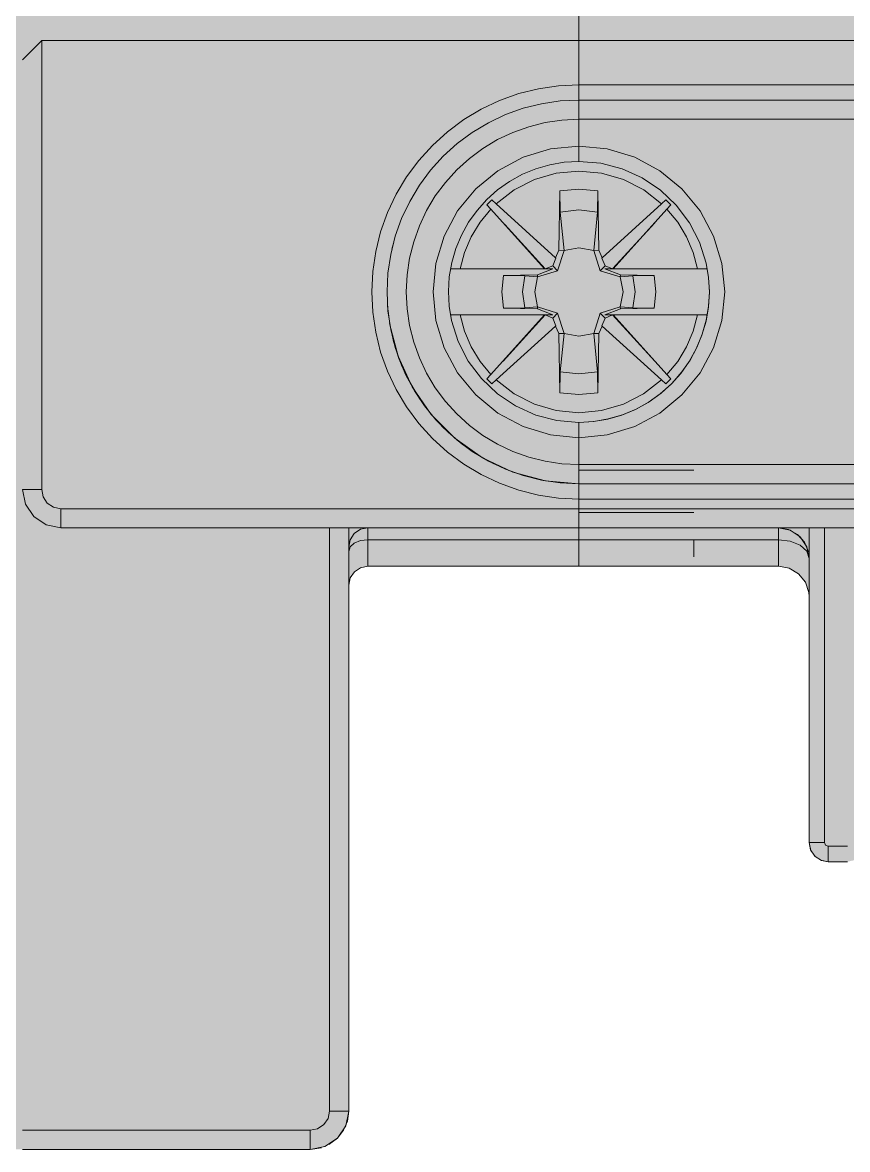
# Model space of a CAD drawing. Header units: millimetres. Extents: x 0 to 418, y -44 to 411.
# Drawn here: x 355.3 to 376.8, y 135.25 to 164.62 of the extents above; entities that cross this region are included whole.
import ezdxf
from ezdxf.enums import TextEntityAlignment as Align

# ---------------------------------------------------------------- set-up
doc = ezdxf.new("R2010")
doc.units = ezdxf.units.MM
for name, color, linetype, lineweight, true_color in [('BODY', 7, 'Continuous', 5, 0xf0f1eb), ('DETAILS', 7, 'Continuous', 5, 0x2f373d), ('MARKING', 7, 'Continuous', 5, 0x2f373d), ('TERMINALS', 7, 'Continuous', 5, 0xa4adb6)]:
    doc.layers.add(name, color=color, linetype=linetype, lineweight=lineweight, true_color=true_color)
doc.layers.add('PARAMETERS', color=7, linetype='Continuous', plot=False)
doc.styles.add('BLOCK_ARIAL', font='arial.ttf')

# ---------------------------------------------------------------- blocks, each defined once
blk = doc.blocks.new('DA_4P_135')
at = {"layer": 'BODY', "true_color": 0xf0f1eb}
h = blk.add_hatch(color=7, dxfattribs=at)
h.paths.add_polyline_path([(0.9, 15.52), (0.735, 15.625), (0.651, 15.726), (0.61, 15.77), (0.53, 15.95), (0.5, 16.14), (0.5, 16.145), (0.5, 16.15), (0.5, 16.57), (0.5, 16.575), (0.5, 16.734), (0.49, 16.74), (0.442, 16.815), (0.38, 16.88), (0.373, 16.894), (0.35, 16.92), (0.307, 17.023), (0.287, 17.052), (0.275, 17.07), (0.268, 17.105), (0.258, 17.132), (0.244, 17.162), (0.22, 17.23), (0.264, 17.124), (0.261, 17.141), (0.2, 17.45), (0.2, 28.75), (0.2, 33.54), (0.2, 33.55), (0.2, 35.05), (0.2, 39.29), (0.2, 39.43), (0.2, 39.44), (0.2, 39.49), (0.2, 43.2), (0.2, 43.44), (0.2, 44.12), (0.2, 44.125), (0.2, 46.35), (0.2, 48.58), (0.2, 49.26), (0.2, 49.44), (0.2, 49.5), (0.2, 52.81), (0.2, 52.82), (0.2, 53.26), (0.2, 74.65), (0.2, 76.15), (0.205, 76.211), (0.2, 76.16), (0.2, 80.95), (0.2, 92.25), (0.275, 92.635), (0.385, 92.795), (0.49, 92.96), (0.5, 92.966), (0.5, 93.125), (0.5, 93.13), (0.5, 93.55), (0.5, 93.555), (0.5, 93.56), (0.51, 93.605), (0.555, 93.82), (0.705, 94.045), (0.708, 94.047), (0.71, 94.05), (0.93, 94.2), (1.2, 94.25), (9.1, 94.25), (17.1, 94.25), (17.37, 94.2), (17.59, 94.05), (17.592, 94.047), (17.595, 94.045), (17.63, 93.992), (17.75, 93.82), (17.8, 93.56), (17.8, 93.555), (17.8, 93.55), (17.8, 93.13), (17.8, 93.125), (17.8, 92.966), (17.81, 92.96), (17.915, 92.795), (18.025, 92.635), (18.1, 92.25), (18.175, 92.635), (18.285, 92.795), (18.39, 92.96), (18.4, 92.966), (18.4, 93.125), (18.4, 93.13), (18.4, 93.55), (18.4, 93.61), (18.47, 93.86), (18.63, 94.07), (18.713, 94.119), (18.845, 94.205), (19.1, 94.25), (27, 94.25), (35, 94.25), (35.255, 94.205), (35.43, 94.094), (35.47, 94.07), (35.473, 94.066), (35.475, 94.065), (35.63, 93.86), (35.7, 93.61), (35.7, 93.55), (35.7, 93.13), (35.7, 93.125), (35.7, 92.966), (35.71, 92.96), (35.815, 92.795), (35.925, 92.635), (36, 92.25), (36.075, 92.635), (36.185, 92.795), (36.29, 92.96), (36.3, 92.966), (36.3, 93.125), (36.3, 93.13), (36.3, 93.55), (36.3, 93.61), (36.37, 93.86), (36.53, 94.07), (36.613, 94.119), (36.745, 94.205), (37, 94.25), (44.9, 94.25), (52.9, 94.25), (53.155, 94.2), (53.285, 94.12), (53.37, 94.07), (53.373, 94.066), (53.375, 94.065), (53.53, 93.86), (53.6, 93.61), (53.6, 93.55), (53.6, 93.13), (53.6, 93.125), (53.6, 92.966), (53.61, 92.96), (53.715, 92.795), (53.825, 92.635), (53.9, 92.25), (53.975, 92.635), (54.085, 92.795), (54.19, 92.96), (54.2, 92.966), (54.2, 93.125), (54.2, 93.13), (54.2, 93.55), (54.2, 93.61), (54.27, 93.86), (54.43, 94.07), (54.565, 94.15), (54.645, 94.2), (54.9, 94.25), (62.8, 94.25), (70.8, 94.25), (71.055, 94.2), (71.185, 94.12), (71.27, 94.07), (71.273, 94.066), (71.275, 94.065), (71.43, 93.86), (71.5, 93.61), (71.5, 93.55), (71.5, 93.13), (71.5, 93.125), (71.5, 92.966), (71.51, 92.96), (71.642, 92.753), (71.725, 92.63), (71.8, 92.25), (71.875, 92.63), (71.958, 92.753), (72.09, 92.96), (72.1, 92.966), (72.1, 93.125), (72.1, 93.13), (72.1, 93.55), (72.1, 93.555), (72.1, 93.56), (72.11, 93.605), (72.155, 93.82), (72.305, 94.045), (72.308, 94.047), (72.31, 94.05), (72.53, 94.2), (72.8, 94.25), (83.2, 94.25), (99.8, 94.25), (113.3, 94.25), (126.8, 94.25), (133.8, 94.25), (134.055, 94.2), (134.275, 94.065), (134.382, 93.92), (134.43, 93.86), (134.5, 93.61), (134.5, 93.605), (134.5, 93.55), (134.5, 93.13), (134.5, 93.125), (134.5, 92.966), (134.51, 92.96), (134.642, 92.753), (134.684, 92.691), (134.725, 92.63), (134.729, 92.609), (134.745, 92.58), (134.8, 92.25), (134.8, 91.055), (134.8, 91.05), (134.8, 91), (134.8, 90.995), (134.8, 90.845), (134.8, 90.84), (134.8, 90.35), (134.8, 85.28), (134.8, 85.18), (134.8, 85.11), (134.8, 83.51), (134.8, 81.99), (134.8, 81.82), (134.8, 81.815), (134.8, 81.75), (134.8, 81.05), (134.8, 80.8), (134.8, 80.765), (134.8, 80.76), (134.8, 80.69), (134.8, 80.665), (134.8, 80.66), (134.8, 80.62), (134.8, 80.615), (134.8, 80.365), (134.8, 80.36), (134.8, 80.28), (134.8, 80.27), (134.8, 80.25), (134.8, 80.22), (134.8, 80.14), (134.8, 80.135), (134.8, 79.81), (134.8, 78.905), (134.8, 78.9), (134.8, 78.75), (134.8, 78.35), (134.8, 76.195), (134.8, 76.19), (134.8, 76.155), (134.8, 76.15), (134.8, 72.85), (134.8, 72.25), (134.8, 72.245), (134.8, 69.85), (134.8, 68.79), (134.8, 68.465), (134.8, 68.46), (134.8, 68.38), (134.8, 68.35), (134.8, 40.11), (134.8, 40.105), (134.8, 39.18), (134.8, 38.85), (134.8, 38.41), (134.8, 37.35), (134.8, 34.36), (134.8, 34.355), (134.8, 34.35), (134.8, 33.925), (134.8, 33.92), (134.8, 33.55), (134.8, 33.545), (134.8, 33.54), (134.8, 33.51), (134.8, 32.72), (134.8, 31.35), (134.8, 30.95), (134.8, 30.8), (134.8, 30.795), (134.8, 29.89), (134.8, 29.45), (134.8, 29.43), (134.8, 29.085), (134.8, 29.08), (134.8, 29.01), (134.8, 28.9), (134.8, 28.65), (134.8, 27.95), (134.8, 26.19), (134.8, 19.35), (134.8, 18.855), (134.8, 18.85), (134.8, 18.705), (134.8, 18.7), (134.8, 18.65), (134.8, 18.645), (134.8, 17.45), (134.8, 16.55), (134.8, 8.25), (134.76, 8.06), (134.655, 7.895), (134.49, 7.785), (134.3, 7.75), (133.3, 7.75), (133.12, 7.78), (133.113, 7.784), (133.11, 7.785), (133.08, 7.805), (132.96, 7.88), (132.953, 7.89), (132.945, 7.895), (132.922, 7.932), (132.845, 8.035), (132.8, 8.25), (132.8, 14.39), (132.64, 14.24), (132.46, 14.14), (132.26, 14.07), (132.05, 14.05), (122.55, 14.05), (122.165, 14.125), (121.935, 14.28), (121.84, 14.34), (121.762, 14.463), (121.625, 14.665), (121.55, 15.05), (121.55, 15.441), (121.32, 15.4), (121.08, 15.25), (120.9, 15.03), (120.81, 14.76), (120.8, 14.67), (120.8, 14.65), (120.8, 9.75), (120.8, 9.745), (120.8, 8.25), (120.77, 8.08), (120.761, 8.065), (120.76, 8.06), (120.655, 7.895), (120.518, 7.808), (120.49, 7.79), (120.3, 7.75), (119.8, 7.75), (119.62, 7.78), (119.46, 7.88), (119.452, 7.89), (119.445, 7.895), (119.422, 7.932), (119.345, 8.035), (119.3, 8.25), (119.3, 14.65), (119.3, 14.655), (119.3, 14.67), (119.29, 14.76), (119.2, 15.03), (119.02, 15.25), (118.78, 15.4), (118.5, 15.45), (113.3, 15.45), (108.1, 15.45), (107.82, 15.4), (107.58, 15.25), (107.4, 15.03), (107.31, 14.76), (107.3, 14.67), (107.3, 14.65), (107.3, 9.75), (107.3, 9.745), (107.3, 8.25), (107.27, 8.08), (107.261, 8.065), (107.26, 8.06), (107.155, 7.895), (107.018, 7.808), (106.99, 7.79), (106.8, 7.75), (106.3, 7.75), (106.12, 7.78), (105.96, 7.88), (105.952, 7.89), (105.945, 7.895), (105.922, 7.932), (105.845, 8.035), (105.8, 8.25), (105.8, 14.65), (105.8, 14.655), (105.8, 14.67), (105.79, 14.76), (105.7, 15.03), (105.52, 15.25), (105.28, 15.4), (105, 15.45), (99.8, 15.45), (94.6, 15.45), (94.32, 15.4), (94.08, 15.25), (93.9, 15.03), (93.81, 14.76), (93.8, 14.67), (93.8, 14.65), (93.8, 9.75), (93.8, 9.745), (93.8, 8.25), (93.77, 8.08), (93.761, 8.065), (93.76, 8.06), (93.655, 7.895), (93.518, 7.808), (93.49, 7.79), (93.3, 7.75), (92.8, 7.75), (92.62, 7.78), (92.46, 7.88), (92.452, 7.89), (92.445, 7.895), (92.422, 7.932), (92.345, 8.035), (92.3, 8.25), (92.3, 14.65), (92.3, 14.655), (92.3, 14.67), (92.29, 14.76), (92.2, 15.03), (92.02, 15.25), (91.78, 15.4), (91.5, 15.45), (86.3, 15.45), (80.8, 15.45), (80.61, 15.41), (80.45, 15.305), (80.395, 15.225), (80.34, 15.14), (80.3, 14.95), (80.3, 6.38), (80.3, 5.25), (80.3, 2.75), (80.3, 2.745), (80.3, 1.25), (80.27, 0.98), (80.229, 0.886), (80.225, 0.865), (80.211, 0.845), (80.17, 0.75), (80.041, 0.589), (80.01, 0.54), (79.937, 0.493), (79.803, 0.408), (79.68, 0.325), (79.3, 0.25), (71.8, 0.25), (68.35, 0.25), (68.29, 0.25), (68.12, 0.25), (68.115, 0.25), (67.55, 0.25), (67.05, 0.25), (66.485, 0.25), (66.48, 0.25), (66.31, 0.25), (66.25, 0.25), (64.2, 0.25), (64.14, 0.25), (63.97, 0.25), (63.965, 0.25), (63.4, 0.25), (62.9, 0.25), (62.335, 0.25), (62.33, 0.25), (62.16, 0.25), (62.1, 0.25), (60.05, 0.25), (59.99, 0.25), (59.82, 0.25), (59.815, 0.25), (59.25, 0.25), (58.75, 0.25), (58.185, 0.25), (58.18, 0.25), (58.01, 0.25), (57.95, 0.25), (50.45, 0.25), (50.39, 0.25), (50.22, 0.25), (50.215, 0.25), (49.65, 0.25), (49.15, 0.25), (48.585, 0.25), (48.58, 0.25), (48.41, 0.25), (48.35, 0.25), (46.3, 0.25), (46.24, 0.25), (46.07, 0.25), (46.065, 0.25), (45.5, 0.25), (45, 0.25), (44.435, 0.25), (44.43, 0.25), (44.26, 0.25), (44.2, 0.25), (42.15, 0.25), (42.09, 0.25), (41.92, 0.25), (41.915, 0.25), (41.35, 0.25), (40.85, 0.25), (40.285, 0.25), (40.28, 0.25), (40.11, 0.25), (40.05, 0.25), (32.55, 0.25), (32.49, 0.25), (32.32, 0.25), (32.315, 0.25), (31.75, 0.25), (31.25, 0.25), (30.685, 0.25), (30.68, 0.25), (30.51, 0.25), (30.45, 0.25), (28.4, 0.25), (28.34, 0.25), (28.17, 0.25), (28.165, 0.25), (27.6, 0.25), (27.1, 0.25), (26.535, 0.25), (26.53, 0.25), (26.36, 0.25), (26.3, 0.25), (24.25, 0.25), (24.19, 0.25), (24.02, 0.25), (24.015, 0.25), (23.45, 0.25), (22.95, 0.25), (22.385, 0.25), (22.38, 0.25), (22.21, 0.25), (22.15, 0.25), (20.94, 0.25), (15.86, 0.25), (15.855, 0.25), (14.65, 0.25), (14.59, 0.25), (14.42, 0.25), (14.415, 0.25), (13.85, 0.25), (13.35, 0.25), (12.785, 0.25), (12.78, 0.25), (12.61, 0.25), (12.55, 0.25), (10.5, 0.25), (10.44, 0.25), (10.27, 0.25), (10.265, 0.25), (9.7, 0.25), (9.2, 0.25), (8.635, 0.25), (8.63, 0.25), (8.46, 0.25), (8.4, 0.25), (6.35, 0.25), (6.29, 0.25), (6.12, 0.25), (6.115, 0.25), (5.55, 0.25), (5.05, 0.25), (4.485, 0.25), (4.48, 0.25), (4.31, 0.25), (4.25, 0.25), (1.6, 0.25), (1.215, 0.325), (1.055, 0.435), (0.89, 0.54), (0.758, 0.747), (0.675, 0.87), (0.6, 1.25), (0.6, 13.45), (0.9, 13.45)])
h.paths.add_polyline_path([(0.285, 76.605), (0.225, 76.4), (0.224, 76.395), (0.29, 76.61), (0.298, 76.625)], flags=0)
at = {"layer": 'TERMINALS', "true_color": 0xa4adb6}
blk.add_hatch(color=253, dxfattribs=at).paths.add_polyline_path([(91.62, 21.677), (91.596, 21.546), (91.569, 21.417), (91.538, 21.288), (91.504, 21.159), (91.467, 21.032), (91.427, 20.906), (91.384, 20.781), (91.338, 20.656), (91.289, 20.533), (91.237, 20.411), (91.181, 20.291), (91.123, 20.172), (91.062, 20.054), (90.998, 19.938), (90.932, 19.824), (90.862, 19.711), (90.79, 19.6), (90.715, 19.49), (90.637, 19.383), (90.557, 19.277), (90.474, 19.174), (90.389, 19.073), (90.301, 18.973), (90.211, 18.876), (90.118, 18.781), (90.023, 18.689), (89.926, 18.599), (89.827, 18.511), (89.726, 18.425), (89.622, 18.343), (89.517, 18.262), (89.409, 18.185), (89.3, 18.11), (89.189, 18.038), (89.076, 17.968), (88.961, 17.901), (88.845, 17.837), (88.728, 17.776), (88.609, 17.718), (88.488, 17.663), (88.366, 17.611), (88.243, 17.562), (88.119, 17.515), (87.994, 17.472), (87.867, 17.432), (87.74, 17.395), (87.612, 17.362), (87.483, 17.331), (87.353, 17.303), (87.223, 17.279), (87.092, 17.258), (86.961, 17.24), (86.829, 17.226), (86.697, 17.214), (86.565, 17.206), (86.432, 17.201), (86.3, 17.2), (86.167, 17.201), (86.035, 17.206), (85.903, 17.214), (85.77, 17.226), (85.639, 17.24), (85.507, 17.258), (85.377, 17.279), (85.246, 17.303), (85.117, 17.331), (84.988, 17.362), (84.86, 17.395), (84.732, 17.432), (84.606, 17.472), (84.481, 17.515), (84.356, 17.562), (84.233, 17.611), (84.111, 17.663), (83.991, 17.718), (83.872, 17.776), (83.754, 17.837), (83.638, 17.901), (83.524, 17.968), (83.411, 18.038), (83.3, 18.11), (83.19, 18.185), (83.083, 18.262), (82.978, 18.343), (82.874, 18.425), (82.773, 18.511), (82.673, 18.599), (82.576, 18.689), (82.481, 18.781), (82.389, 18.876), (82.299, 18.973), (82.211, 19.073), (82.126, 19.174), (82.043, 19.277), (81.962, 19.383), (81.885, 19.49), (81.81, 19.6), (81.738, 19.711), (81.668, 19.824), (81.601, 19.938), (81.537, 20.054), (81.476, 20.172), (81.418, 20.291), (81.363, 20.411), (81.311, 20.533), (81.262, 20.656), (81.215, 20.781), (81.172, 20.906), (81.132, 21.032), (81.095, 21.159), (81.062, 21.288), (81.031, 21.417), (81.004, 21.546), (80.979, 21.677), (80.958, 21.807), (80.94, 21.939), (80.926, 22.07), (80.914, 22.202), (80.906, 22.335), (80.901, 22.467), (80.9, 22.6), (80.901, 22.732), (80.906, 22.865), (80.914, 22.997), (80.926, 23.129), (80.94, 23.261), (80.958, 23.392), (80.979, 23.523), (81.004, 23.653), (81.031, 23.783), (81.062, 23.912), (81.095, 24.04), (81.132, 24.167), (81.172, 24.294), (81.215, 24.419), (81.262, 24.543), (81.311, 24.666), (81.363, 24.788), (81.418, 24.909), (81.476, 25.028), (81.537, 25.145), (81.601, 25.261), (81.668, 25.376), (81.738, 25.489), (81.81, 25.6), (81.885, 25.709), (81.962, 25.816), (82.043, 25.922), (82.126, 26.025), (82.211, 26.127), (82.299, 26.226), (82.389, 26.323), (82.481, 26.418), (82.576, 26.511), (82.673, 26.601), (82.773, 26.689), (82.874, 26.774), (82.978, 26.857), (83.083, 26.937), (83.19, 27.015), (83.3, 27.09), (83.411, 27.162), (83.524, 27.231), (83.638, 27.298), (83.754, 27.362), (83.872, 27.423), (83.991, 27.481), (84.111, 27.536), (84.233, 27.589), (84.356, 27.638), (84.481, 27.684), (84.606, 27.727), (84.732, 27.767), (84.86, 27.804), (84.988, 27.838), (85.117, 27.869), (85.246, 27.896), (85.377, 27.92), (85.507, 27.941), (85.639, 27.959), (85.77, 27.974), (85.903, 27.985), (86.035, 27.993), (86.167, 27.998), (86.3, 28), (86.432, 27.998), (86.565, 27.993), (86.697, 27.985), (86.829, 27.974), (86.961, 27.959), (87.092, 27.941), (87.223, 27.92), (87.353, 27.896), (87.483, 27.869), (87.612, 27.838), (87.74, 27.804), (87.867, 27.767), (87.994, 27.727), (88.119, 27.684), (88.243, 27.638), (88.366, 27.589), (88.488, 27.536), (88.609, 27.481), (88.728, 27.423), (88.845, 27.362), (88.961, 27.298), (89.076, 27.231), (89.189, 27.162), (89.3, 27.09), (89.409, 27.015), (89.517, 26.937), (89.622, 26.857), (89.726, 26.774), (89.827, 26.689), (89.926, 26.601), (90.023, 26.511), (90.118, 26.418), (90.211, 26.323), (90.301, 26.226), (90.389, 26.127), (90.474, 26.025), (90.557, 25.922), (90.637, 25.816), (90.715, 25.709), (90.79, 25.6), (90.862, 25.489), (90.932, 25.376), (90.998, 25.261), (91.062, 25.145), (91.123, 25.028), (91.181, 24.909), (91.237, 24.788), (91.289, 24.666), (91.338, 24.543), (91.384, 24.419), (91.427, 24.294), (91.467, 24.167), (91.504, 24.04), (91.538, 23.912), (91.569, 23.783), (91.596, 23.653), (91.62, 23.523), (91.641, 23.392), (91.659, 23.261), (91.674, 23.129), (91.685, 22.997), (91.693, 22.865), (91.698, 22.732), (91.7, 22.6), (91.698, 22.467), (91.693, 22.335), (91.685, 22.202), (91.674, 22.07), (91.659, 21.939), (91.641, 21.807)])
at = {"layer": 'DETAILS', "color": 250, "linetype": 'ByBlock', "lineweight": 5, "true_color": 0x2f373d}
for p, q in [((86.3, 32.35), (86.3, 29.15)), ((86.3, 32.35), (86.3, 29.15)), ((72.3, 29.15), (71.8, 28.65)), ((86.3, 29.15), (72.3, 29.15)), ((72.3, 29.15), (72.3, 17.45)), ((86.3, 28), (86.3, 29.15)), ((86.3, 29.15), (86.3, 28)), ((99.8, 29.15), (86.3, 29.15)), ((99.8, 28), (86.3, 28)), ((86.3, 27.6), (86.3, 27.1)), ((86.3, 27.6), (86.3, 27.1)), ((99.8, 27.6), (86.3, 27.6)), ((86.3, 27.1), (86.3, 26.4)), ((86.3, 26.4), (86.3, 27.1)), ((99.8, 27.1), (86.3, 27.1)), ((85.807, 25.232), (85.78, 23.686)), ((86.82, 23.686), (86.793, 25.232)), ((84.005, 24.757), (85.404, 23.201)), ((85.692, 23.489), (84.144, 24.896)), ((88.457, 24.895), (86.908, 23.489)), ((87.195, 23.201), (88.595, 24.757)), ((88.276, 24.402), (87.177, 23.199)), ((84.37, 24.352), (85.421, 23.198)), ((85.692, 23.489), (85.78, 23.686)), ((85.912, 23.68), (85.78, 23.686)), ((86.688, 23.68), (86.82, 23.686)), ((86.82, 23.686), (86.908, 23.489)), ((85.617, 23.283), (85.421, 23.198)), ((85.702, 23.482), (85.617, 23.283)), ((85.746, 23.153), (85.617, 23.283)), ((86.853, 23.153), (86.983, 23.283)), ((86.898, 23.482), (86.983, 23.283)), ((86.983, 23.283), (87.177, 23.199)), ((85.42, 23.2), (82.953, 23.2)), ((85.404, 23.201), (83.207, 23.2)), ((84.338, 23.024), (85.218, 23.043)), ((85.218, 23.043), (85.625, 23.2)), ((85.219, 22.988), (85.218, 23.043)), ((85.421, 23.198), (85.404, 23.201)), ((85.554, 23.2), (85.487, 23.2)), ((86.975, 23.2), (87.381, 23.043)), ((87.029, 23.2), (86.975, 23.2)), ((87.126, 23.2), (87.078, 23.2)), ((87.195, 23.201), (87.177, 23.199)), ((89.646, 23.2), (87.178, 23.2)), ((89.392, 23.2), (87.195, 23.201)), ((87.381, 23.043), (87.38, 22.988)), ((87.381, 23.043), (88.261, 23.024)), ((85.218, 22.156), (84.338, 22.175)), ((85.219, 22.212), (85.218, 22.156)), ((85.625, 22), (85.218, 22.156)), ((85.746, 22.046), (85.617, 21.917)), ((86.853, 22.046), (86.983, 21.917)), ((87.381, 22.156), (86.975, 22)), ((87.38, 22.212), (87.381, 22.156)), ((88.261, 22.175), (87.381, 22.156)), ((82.953, 22), (83.207, 22)), ((83.207, 22), (85.404, 21.998)), ((83.211, 22), (85.422, 22)), ((85.404, 21.998), (84.004, 20.443)), ((85.423, 22.001), (84.323, 20.797)), ((85.404, 21.998), (85.423, 22.001)), ((85.423, 22.001), (85.617, 21.917)), ((85.473, 22), (85.521, 22)), ((85.572, 22), (85.625, 22)), ((85.617, 21.917), (85.702, 21.717)), ((86.983, 21.917), (86.898, 21.717)), ((86.975, 22), (87.027, 22)), ((87.177, 22.001), (86.983, 21.917)), ((87.079, 22), (87.126, 22)), ((87.177, 22.001), (88.276, 20.797)), ((87.177, 22.001), (87.195, 21.998)), ((87.178, 22), (89.388, 22)), ((87.195, 21.998), (89.392, 22)), ((88.595, 20.443), (87.195, 21.998)), ((89.392, 22), (89.646, 22)), ((84.143, 20.304), (85.692, 21.71)), ((85.78, 21.514), (85.692, 21.71)), ((85.912, 21.519), (85.78, 21.514)), ((85.78, 21.514), (85.807, 19.968)), ((86.688, 21.519), (86.82, 21.514)), ((86.793, 19.968), (86.82, 21.514)), ((86.908, 21.71), (86.82, 21.514)), ((86.908, 21.71), (88.457, 20.304)), ((86.3, 18.8), (86.3, 18.1)), ((86.3, 18.8), (86.3, 18.1)), ((84.462, 17.95), (84.462, 17.95)), ((84.462, 17.95), (84.462, 17.95)), ((86.3, 18.1), (86.3, 17.6)), ((86.3, 18.1), (99.8, 18.1)), ((86.3, 18.1), (86.3, 17.6)), ((71.8, 17.45), (72.3, 17.45)), ((86.3, 17.6), (99.8, 17.6)), ((99.8, 17.6), (86.3, 17.6)), ((86.3, 16.95), (86.3, 17.2)), ((86.3, 17.2), (86.3, 16.95)), ((86.3, 17.2), (99.8, 17.2)), ((86.3, 16.95), (72.8, 16.95)), ((72.8, 16.95), (72.8, 16.45)), ((86.3, 16.95), (86.3, 16.45)), ((86.3, 16.95), (86.3, 16.45)), ((99.8, 16.95), (86.3, 16.95)), ((72.8, 16.45), (86.3, 16.45)), ((79.8, 1.25), (79.8, 16.45)), ((80.3, 1.25), (80.3, 16.45)), ((80.794, 16.45), (80.793, 16.45)), ((80.8, 16.45), (80.8, 16.45)), ((86.3, 16.45), (80.8, 16.45)), ((80.8, 16.45), (80.8, 16.45)), ((86.3, 16.45), (80.8, 16.45)), ((81.7, 16.45), (81.7, 16.45)), ((83.3, 16.45), (83.3, 16.45)), ((86.3, 16.45), (86.3, 16.45)), ((86.3, 16.45), (86.3, 16.45)), ((86.3, 16.45), (86.3, 16.45)), ((99.8, 16.45), (86.3, 16.45)), ((86.3, 16.45), (86.3, 16.45)), ((91.5, 16.45), (86.3, 16.45)), ((91.5, 16.45), (86.3, 16.45)), ((89.3, 16.45), (91.499, 16.45)), ((89.3, 16.45), (89.3, 16.45)), ((89.3, 16.45), (89.3, 16.45)), ((89.3, 16.45), (91.499, 16.45)), ((91.5, 16.45), (89.3, 16.45)), ((91.5, 16.45), (90.9, 16.45)), ((90.9, 16.45), (90.9, 16.45)), ((91.5, 16.45), (92.3, 16.45)), ((91.5, 16.45), (91.5, 16.45)), ((91.5, 16.45), (91.5, 16.45)), ((91.507, 16.45), (91.509, 16.45)), ((92.3, 16.45), (92.7, 16.45)), ((92.3, 8.25), (92.3, 16.45)), ((92.7, 16.45), (93.4, 16.45)), ((92.7, 16.45), (92.7, 8.25)), ((80.3, 15.953), (80.3, 15.952)), ((80.8, 16.142), (86.3, 16.142)), ((86.3, 16.142), (91.5, 16.142)), ((80.8, 15.45), (86.3, 15.45)), ((91.5, 15.45), (86.3, 15.45)), ((80.3, 2.75), (80.3, 14.952)), ((92.3, 8.25), (92.3, 8.25)), ((92.3, 8.25), (92.3, 8.25)), ((92.3, 8.25), (92.7, 8.25)), ((93.3, 8.15), (92.8, 8.15)), ((92.8, 8.15), (92.8, 7.75)), ((92.8, 7.75), (92.8, 7.75)), ((92.8, 7.75), (93.3, 7.75)), ((80.3, 5.25), (80.3, 6.382)), ((80.3, 5.25), (80.3, 5.25)), ((80.3, 2.75), (80.3, 2.75)), ((79.8, 1.25), (80.3, 1.25)), ((80.3, 1.25), (80.3, 1.25)), ((80.3, 1.25), (80.3, 1.25)), ((79.3, 0.75), (71.8, 0.75)), ((79.3, 0.25), (79.3, 0.75)), ((71.8, 0.25), (79.3, 0.25)), ((71.8, 0.25), (79.3, 0.25))]:
    blk.add_line(p, q, dxfattribs=at)
for points in [[(86.3, 28), (85.771, 27.974), (85.246, 27.896), (84.732, 27.767), (84.233, 27.589), (83.754, 27.362), (83.3, 27.09), (82.874, 26.774), (82.481, 26.418), (82.126, 26.025), (81.81, 25.6), (81.537, 25.145), (81.311, 24.666), (81.132, 24.167), (81.004, 23.653), (80.926, 23.129), (80.9, 22.6), (80.926, 22.07), (81.004, 21.546), (81.132, 21.032), (81.311, 20.533), (81.537, 20.054), (81.81, 19.6), (82.125, 19.174), (82.481, 18.781), (82.874, 18.425), (83.3, 18.11), (83.754, 17.837), (84.233, 17.611), (84.732, 17.432), (85.246, 17.303), (85.77, 17.226), (86.3, 17.2)], [(86.3, 28), (86.3, 27.6)], [(86.3, 28), (86.3, 27.6)], [(86.3, 17.6), (85.81, 17.624), (85.324, 17.696), (84.848, 17.815), (84.386, 17.98), (83.943, 18.19), (83.522, 18.442), (83.128, 18.735), (82.764, 19.064), (82.435, 19.428), (82.142, 19.822), (81.89, 20.243), (81.68, 20.686), (81.515, 21.148), (81.396, 21.624), (81.324, 22.11), (81.3, 22.6), (81.324, 23.09), (81.396, 23.575), (81.515, 24.051), (81.68, 24.513), (81.89, 24.957), (82.142, 25.378), (82.435, 25.772), (82.764, 26.135), (83.128, 26.465), (83.522, 26.757), (83.943, 27.009), (84.386, 27.219), (84.848, 27.384), (85.324, 27.504), (85.81, 27.576), (86.3, 27.6)], [(86.3, 18.1), (85.859, 18.121), (85.422, 18.186), (84.993, 18.294), (84.578, 18.442), (84.178, 18.631), (83.8, 18.858), (83.445, 19.121), (83.118, 19.418), (82.821, 19.745), (82.558, 20.1), (82.331, 20.478), (82.142, 20.878), (81.994, 21.293), (81.886, 21.722), (81.821, 22.159), (81.8, 22.6), (81.821, 23.041), (81.886, 23.478), (81.994, 23.906), (82.142, 24.322), (82.331, 24.721), (82.558, 25.1), (82.821, 25.455), (83.118, 25.782), (83.445, 26.078), (83.8, 26.341), (84.179, 26.568), (84.578, 26.757), (84.994, 26.906), (85.422, 27.013), (85.859, 27.078), (86.3, 27.1)], [(86.3, 26.4), (85.558, 26.327), (84.846, 26.11), (84.189, 25.759), (83.613, 25.287), (83.14, 24.711), (82.789, 24.054), (82.573, 23.341), (82.5, 22.6), (82.573, 21.858), (82.789, 21.146), (83.14, 20.489), (83.613, 19.913), (84.189, 19.44), (84.846, 19.089), (85.558, 18.873), (86.3, 18.8)], [(86.3, 26.4), (86.3, 26)], [(86.3, 26.4), (86.3, 26)], [(86.3, 18.8), (87.041, 18.873), (87.754, 19.089), (88.411, 19.44), (88.987, 19.913), (89.459, 20.489), (89.811, 21.146), (90.027, 21.858), (90.1, 22.6), (90.027, 23.341), (89.811, 24.054), (89.459, 24.711), (88.987, 25.287), (88.411, 25.759), (87.754, 26.11), (87.041, 26.327), (86.3, 26.4)], [(86.3, 26), (85.92, 25.978), (85.545, 25.915), (85.179, 25.81), (84.827, 25.664), (84.494, 25.48), (84.183, 25.26), (83.899, 25.007), (83.645, 24.724), (83.424, 24.414), (83.239, 24.081), (83.093, 23.73), (82.987, 23.364), (82.922, 22.989), (82.9, 22.609), (82.92, 22.229), (82.983, 21.853)], [(86.3, 26), (85.92, 25.978), (85.545, 25.915), (85.179, 25.81), (84.827, 25.664), (84.494, 25.48), (84.183, 25.26), (83.899, 25.007), (83.645, 24.724), (83.424, 24.414), (83.239, 24.081), (83.093, 23.73), (82.987, 23.364), (82.922, 22.989), (82.9, 22.609), (82.92, 22.229), (82.983, 21.853)], [(89.617, 23.346), (89.444, 23.892), (89.183, 24.402), (88.839, 24.86), (88.424, 25.255), (87.948, 25.574), (87.425, 25.808), (86.871, 25.951), (86.3, 26)], [(89.617, 23.346), (89.444, 23.892), (89.183, 24.402), (88.839, 24.86), (88.424, 25.255), (87.948, 25.574), (87.425, 25.808), (86.871, 25.951), (86.3, 26)], [(84.144, 24.897), (84.613, 25.26), (85.141, 25.529), (85.711, 25.694), (86.301, 25.75), (86.892, 25.694), (87.461, 25.528), (87.989, 25.258), (88.457, 24.895)], [(86.793, 25.232), (86.3, 25.278), (85.807, 25.232)], [(84.035, 25), (83.901, 24.866)], [(84.035, 25), (84.144, 24.896)], [(85.816, 24.681), (85.807, 25.232)], [(86.783, 24.681), (86.793, 25.232)], [(88.566, 24.999), (88.457, 24.895)], [(88.699, 24.865), (88.567, 24.998)], [(83.207, 23.2), (83.322, 23.628), (83.496, 24.035), (83.725, 24.414), (84.005, 24.757)], [(84.005, 24.757), (83.901, 24.866)], [(86.783, 24.681), (86.3, 24.736), (85.816, 24.681)], [(85.912, 23.68), (85.816, 24.681)], [(86.688, 23.68), (86.783, 24.681)], [(88.595, 24.757), (88.699, 24.865)], [(88.595, 24.757), (88.875, 24.414), (89.104, 24.035), (89.277, 23.627), (89.392, 23.2)], [(84.442, 24.273), (84.441, 24.272)], [(88.159, 24.271), (88.158, 24.272)], [(81.465, 23.874), (81.426, 23.717)], [(85.912, 23.68), (85.746, 23.153)], [(85.912, 23.68), (86.3, 23.75), (86.688, 23.68)], [(86.853, 23.153), (86.688, 23.68)], [(85.702, 23.482), (85.692, 23.489)], [(86.3, 19.2), (86.68, 19.221), (87.055, 19.285), (87.421, 19.39), (87.773, 19.535), (88.106, 19.719), (88.417, 19.939), (88.701, 20.192), (88.955, 20.476), (89.175, 20.786), (89.36, 21.119), (89.507, 21.47), (89.613, 21.835), (89.677, 22.211), (89.7, 22.591), (89.679, 22.971), (89.617, 23.346)], [(86.3, 19.2), (86.686, 19.222), (87.067, 19.288), (87.439, 19.396), (87.796, 19.546), (88.133, 19.736), (88.446, 19.963), (88.732, 20.224), (88.986, 20.516), (89.199, 20.824), (89.377, 21.153), (89.517, 21.5), (89.618, 21.86), (89.68, 22.23), (89.7, 22.603), (89.679, 22.977), (89.617, 23.346)], [(86.898, 23.482), (86.908, 23.489)], [(82.953, 23.2), (83.207, 23.2)], [(83.873, 23.2), (83.873, 23.2)], [(84.338, 22.175), (84.293, 22.6), (84.338, 23.024)], [(84.338, 23.024), (84.894, 23.017)], [(84.894, 23.017), (84.834, 22.6), (84.894, 22.183)], [(84.894, 23.017), (85.219, 22.988)], [(85.219, 22.212), (85.149, 22.6), (85.219, 22.988)], [(85.746, 23.153), (85.219, 22.988)], [(85.404, 23.201), (85.421, 23.198)], [(85.421, 23.198), (85.625, 23.2)], [(87.38, 22.988), (86.853, 23.153)], [(86.975, 23.2), (87.177, 23.199)], [(87.177, 23.199), (87.195, 23.201)], [(87.705, 23.017), (87.38, 22.988)], [(87.38, 22.988), (87.45, 22.6), (87.38, 22.212)], [(88.261, 23.024), (87.705, 23.017)], [(87.705, 22.183), (87.766, 22.6), (87.705, 23.017)], [(88.261, 23.024), (88.307, 22.6), (88.261, 22.175)], [(88.727, 23.2), (88.727, 23.2)], [(89.646, 23.2), (89.392, 23.2)], [(81.314, 22.229), (81.37, 21.765), (81.47, 21.308), (81.611, 20.862), (81.794, 20.432), (82.016, 20.021), (82.276, 19.632), (82.57, 19.269), (82.898, 18.935), (83.255, 18.634), (83.639, 18.367), (84.046, 18.137), (84.472, 17.946), (84.915, 17.795), (85.37, 17.687), (85.833, 17.622), (86.3, 17.6)], [(84.894, 22.183), (84.338, 22.175)], [(84.894, 22.183), (85.219, 22.212)], [(85.219, 22.212), (85.746, 22.046)], [(85.746, 22.046), (85.912, 21.519)], [(86.688, 21.519), (86.853, 22.046)], [(86.853, 22.046), (87.38, 22.212)], [(87.38, 22.212), (87.705, 22.183)], [(87.705, 22.183), (88.261, 22.175)], [(86.3, 17.6), (85.426, 17.677), (84.579, 17.905), (83.785, 18.278), (83.069, 18.784), (82.452, 19.407), (81.953, 20.128), (81.588, 20.926), (81.368, 21.775)], [(82.953, 22), (83.207, 22)], [(82.983, 21.853), (83.155, 21.307), (83.417, 20.798), (83.76, 20.339), (84.176, 19.945), (84.652, 19.626), (85.174, 19.391), (85.729, 19.248), (86.3, 19.2)], [(86.3, 19.2), (85.729, 19.248), (85.174, 19.391), (84.652, 19.626), (84.176, 19.945), (83.76, 20.339), (83.417, 20.797), (83.155, 21.307), (82.983, 21.853)], [(84.003, 20.444), (83.724, 20.787), (83.495, 21.166), (83.322, 21.573), (83.207, 22)], [(83.873, 22), (83.873, 21.999)], [(85.423, 22.001), (85.404, 21.998)], [(85.625, 22), (85.423, 22.001)], [(87.177, 22.001), (86.975, 22)], [(87.195, 21.998), (87.177, 22.001)], [(89.392, 22), (89.277, 21.572), (89.104, 21.165), (88.875, 20.786), (88.595, 20.443)], [(88.727, 21.999), (88.727, 22)], [(89.646, 22), (89.392, 22)], [(85.692, 21.71), (85.702, 21.717)], [(85.816, 20.518), (85.912, 21.519)], [(86.688, 21.519), (86.3, 21.449), (85.912, 21.519)], [(86.783, 20.518), (86.688, 21.519)], [(86.908, 21.71), (86.898, 21.717)], [(84.441, 20.928), (84.442, 20.927)], [(88.158, 20.927), (88.159, 20.928)], [(83.9, 20.334), (84.004, 20.443)], [(84.033, 20.202), (83.9, 20.334)], [(84.143, 20.304), (84.034, 20.2)], [(88.457, 20.304), (87.988, 19.94), (87.46, 19.671), (86.89, 19.506), (86.3, 19.45), (85.709, 19.506), (85.14, 19.671), (84.611, 19.94), (84.143, 20.304)], [(85.807, 19.968), (85.816, 20.518)], [(85.816, 20.518), (86.3, 20.463), (86.783, 20.518)], [(86.793, 19.968), (86.783, 20.518)], [(88.457, 20.304), (88.565, 20.2)], [(88.699, 20.334), (88.565, 20.2)], [(88.699, 20.334), (88.595, 20.443)], [(85.807, 19.968), (86.3, 19.922), (86.793, 19.968)], [(86.3, 19.2), (86.3, 19.169), (86.3, 19.083), (86.3, 18.8)], [(86.3, 19.2), (86.3, 19.169), (86.3, 19.083), (86.3, 18.8)], [(89.3, 17.95), (86.3, 17.95)], [(72.8, 16.45), (72.417, 16.526), (72.093, 16.743), (71.876, 17.067), (71.8, 17.45)], [(72.3, 17.45), (72.338, 17.258), (72.446, 17.096), (72.609, 16.988), (72.8, 16.95)], [(86.3, 17.6), (86.3, 17.569), (86.3, 17.483), (86.3, 17.2)], [(86.3, 17.6), (86.3, 17.2)], [(89.3, 16.849), (86.3, 16.85)], [(80.3, 15.952), (80.338, 16.142), (80.447, 16.304), (80.608, 16.412), (80.799, 16.45)], [(80.8, 16.45), (80.608, 16.412), (80.446, 16.303), (80.338, 16.141), (80.3, 15.95)], [(80.8, 16.142), (80.8, 16.45)], [(86.3, 16.45), (86.3, 16.142)], [(86.3, 16.45), (86.3, 16.142)], [(91.5, 16.45), (91.805, 16.389), (92.065, 16.216), (92.238, 15.957), (92.3, 15.652)], [(92.28, 15.825), (92.178, 16.074), (91.999, 16.274), (91.765, 16.405), (91.5, 16.45)], [(91.5, 16.45), (91.5, 16.142)], [(80.3, 15.834), (80.338, 15.952), (80.446, 16.052), (80.608, 16.119), (80.8, 16.142)], [(80.8, 15.45), (80.8, 15.496), (80.8, 15.632), (80.8, 16.142)], [(86.3, 15.45), (86.3, 15.496), (86.3, 15.632), (86.3, 16.142)], [(86.3, 15.45), (86.3, 15.496), (86.3, 15.632), (86.3, 16.142)], [(89.3, 15.691), (89.3, 16.142)], [(92.3, 15.652), (92.238, 15.84), (92.064, 15.999), (91.805, 16.105), (91.5, 16.142)], [(91.5, 16.142), (91.5, 15.632), (91.5, 15.496), (91.5, 15.45)], [(86.3, 15.691), (86.3, 15.511), (86.3, 15.45)], [(80.8, 15.45), (80.61, 15.412), (80.449, 15.306), (80.339, 15.145), (80.3, 14.954), (80.3, 14.95)], [(91.5, 15.45), (91.78, 15.399), (92.024, 15.254), (92.202, 15.032), (92.292, 14.762), (92.3, 14.668), (92.3, 14.653)], [(92.3, 8.25), (92.347, 8.037), (92.462, 7.881), (92.622, 7.782), (92.8, 7.75)], [(92.8, 7.75), (92.608, 7.788), (92.446, 7.896), (92.338, 8.058), (92.3, 8.25)], [(92.7, 8.25), (92.729, 8.179), (92.8, 8.15)], [(80.3, 2.746), (80.3, 2.75)], [(79.3, 0.75), (79.491, 0.788), (79.653, 0.896), (79.762, 1.059), (79.8, 1.25)], [(80.3, 1.25), (80.224, 0.867), (80.007, 0.543), (79.682, 0.326), (79.3, 0.25)], [(80.3, 1.25), (80.266, 0.984), (80.168, 0.751), (80.011, 0.546), (79.786, 0.376)], [(79.592, 0.293), (79.3, 0.25)]]:
    blk.add_lwpolyline(points, dxfattribs=at)
at = {"layer": 'MARKING', "color": 250, "true_color": 0x2f373d, "style": 'BLOCK_ARIAL'}
for tag, p, height in [('IDN_MA', (89, 73), 2.2), ('CURVE', (2, 68.6), 3), ('IN_A', (4.5, 68.6), 3), ('LEAK_TYPE', (89, 65.8), 2.2), ('UE_V', (2, 66.1), 1.4)]:
    blk.add_attdef(tag, p, '', height=height, dxfattribs=at)
blk.add_attdef('ICN_A', text='', height=1.8, dxfattribs=at).set_placement((7.25, 57.3), align=Align.MIDDLE_CENTER)
at = {"layer": 'PARAMETERS', "color": 250, "true_color": 0x2f373d, "style": 'BLOCK_ARIAL', "flags": 1}
for tag in ['WIDTH_MM', 'STANDARD', 'UIMP_KV', 'DESCRIPTION', 'POLES', 'FREQ_HZ', 'HEIGHT_MM', 'RELEASE_TYPE', 'DEPTH_MM', 'ICS_KA', 'ID', 'IP']:
    blk.add_attdef(tag, (2, 20), '', height=0.4, dxfattribs=at)

msp = doc.modelspace()

# ---------------------------------------------------------------- block references
msp.add_blockref('DA_4P_135', (283.5, 135))

doc.saveas('drawing.dxf')
